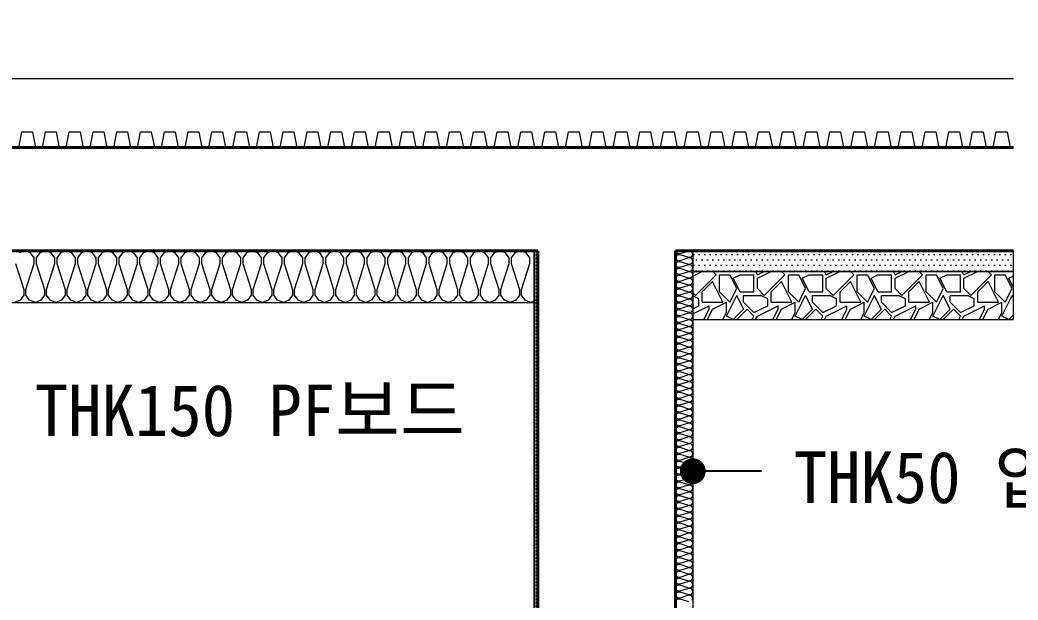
# Model space of a CAD drawing. Header units: millimetres. Extents: x 3546612 to 5615882, y 547008 to 3162891.
# Drawn here: x 5078707 to 5107695, y 586016 to 602867 of the extents above; entities that cross this region are included whole.
import ezdxf
from ezdxf.enums import TextEntityAlignment as Align

# ---------------------------------------------------------------- set-up
doc = ezdxf.new("R2010")
doc.units = ezdxf.units.MM
doc.linetypes.add('HID', pattern=[2, 1.1, -0.9])
for name, color, linetype, lineweight in [('A-CONC-LIN1', 2, 'Continuous', 40), ('A-DIMS', 7, 'Continuous', 25), ('A-MKXS-LEAD', 7, 'Continuous', 25), ('A-MKXS-TEXT1', 3, 'Continuous', 25), ('A-SECT-LIN3', 255, 'Continuous', 18), ('A-XXXX-DRBD', 9, 'Continuous', 20), ('A-XXXX-FIN2', 6, 'Continuous', 20), ('A-XXXX-HATC', 8, 'Continuous', 18), ('A-XXXX-INSL2', 8, 'Continuous', 18), ('A-XXXX-WAT1', 9, 'HID', 20)]:
    doc.layers.add(name, color=color, linetype=linetype, lineweight=lineweight)
doc.layers.add('A-CONC-LIN2', color=7, linetype='Continuous')
doc.styles.add('HY울릉도L', font='')
doc.styles.add('돋움체', font='')
doc.styles.add('맑은고딕', font='malgun.ttf')
doc.styles.get('HY울릉도L').set_extended_font_data('HYwulM')
doc.styles.get('돋움체').set_extended_font_data('DotumChe')
doc.dimstyles.new('CDIM', dxfattribs={"dimtxt": 3, "dimasz": 1.5, "dimexe": 2, "dimexo": 1, "dimgap": 1, "dimtad": 1, "dimdec": 0, "dimrnd": 0.5, "dimzin": 0, "dimdsep": 32, "dimlunit": 6, "dimtxsty": 'HY울릉도L', "dimblk1": '_CIDOT', "dimblk2": '_CIDOT', "dimsah": 1, "dimcen": 5.5, "dimclrd": 2, "dimclre": 2, "dimclrt": 7, "dimadec": 0, "dimazin": 0, "dimtfac": 1, "dimtdec": 0, "dimtix": 1, "dimtmove": 2, "dimatfit": 1, "dimldrblk": '_CIDOT', "dimfxl": 1, "dimtolj": 1, "dimtzin": 0, "dimlwd": -1, "dimarcsym": 0})

# ---------------------------------------------------------------- blocks, each defined once
blk = doc.blocks.new('_CIDOT')
at = {"color": 0, "linetype": 'ByBlock'}
blk.add_line((2, 0), (-1, 0), dxfattribs=at)
at = {"color": 0, "linetype": 'ByBlock', "const_width": 0.5}
blk.add_lwpolyline([(-0.25, 0, 1), (0.25, 0, 1)], format="xyb", close=True, dxfattribs=at)
blk = doc.blocks.new('*D447')
at = {"layer": 'A-DIMS', "transparency": 16777216}
for p, q in [((5111065, 599914), (5111065, 600664)), ((5111065, 599164), (5111065, 596164)), ((5111065, 595414), (5111065, 594664))]:
    blk.add_line(p, q, dxfattribs=at)
at = {"layer": 'A-DIMS', "lineweight": -2, "transparency": 16777216}
for p, q in [((5108065, 599164), (5112065, 599164)), ((5108065, 596164), (5112065, 596164))]:
    blk.add_line(p, q, dxfattribs=at)
at = {"layer": 'A-DIMS', "transparency": 16777216, "xscale": 750, "yscale": 750, "zscale": 750}
for p, rotation in [((5111065, 599164), 270), ((5111065, 596164), 90)]:
    blk.add_blockref('_CIDOT', p, dxfattribs=dict(at, rotation=rotation))
at = {"layer": 'A-DIMS', "color": 3, "transparency": 16777216, "insert": (5109790, 597664), "char_height": 1500, "attachment_point": 5, "rotation": 90, "style": '맑은고딕'}
blk.add_mtext('\\A1;300', dxfattribs=at)
blk = doc.blocks.new('*D448')
at = {"layer": 'A-DIMS', "transparency": 16777216}
for p, q in [((5111065, 601914), (5111065, 602664)), ((5111065, 601164), (5111065, 599164)), ((5111065, 598414), (5111065, 597664))]:
    blk.add_line(p, q, dxfattribs=at)
at = {"layer": 'A-DIMS', "lineweight": -2, "transparency": 16777216}
for p, q in [((5108065, 601164), (5112065, 601164)), ((5108065, 599164), (5112065, 599164))]:
    blk.add_line(p, q, dxfattribs=at)
at = {"layer": 'A-DIMS', "transparency": 16777216, "xscale": 750, "yscale": 750, "zscale": 750}
for p, rotation in [((5111065, 601164), 270), ((5111065, 599164), 90)]:
    blk.add_blockref('_CIDOT', p, dxfattribs=dict(at, rotation=rotation))
at = {"layer": 'A-DIMS', "color": 3, "transparency": 16777216, "insert": (5109790, 601164), "char_height": 1500, "attachment_point": 5, "rotation": 90, "style": '맑은고딕'}
blk.add_mtext('\\A1;200', dxfattribs=at)
blk = doc.blocks.new('*D446')
at = {"layer": 'A-DIMS', "lineweight": -2, "transparency": 16777216}
for p, q in [((5108065, 596164), (5112065, 596164)), ((5108065, 574164), (5112065, 574164))]:
    blk.add_line(p, q, dxfattribs=at)
at = {"layer": 'A-DIMS', "transparency": 16777216}
blk.add_line((5111065, 595414), (5111065, 574914), dxfattribs=at)
at = {"layer": 'A-DIMS', "transparency": 16777216, "xscale": 750, "yscale": 750, "zscale": 750}
for p, rotation in [((5111065, 596164), 90), ((5111065, 574164), 270)]:
    blk.add_blockref('_CIDOT', p, dxfattribs=dict(at, rotation=rotation))
at = {"layer": 'A-DIMS', "color": 3, "transparency": 16777216, "insert": (5109664, 585164), "char_height": 1500, "attachment_point": 5, "rotation": 90, "style": '맑은고딕'}
blk.add_mtext('\\A1;2,200', dxfattribs=at)

msp = doc.modelspace()

# ---------------------------------------------------------------- hatches: boundary and pattern name
at = {"layer": 'A-XXXX-HATC'}
h = msp.add_hatch(dxfattribs=at)
h.set_pattern_fill('DOTS', color=256, scale=100)
h.set_pattern_definition([(0, (3218123.27, 366663.79), (79.375, 158.75), [0, -158.75])])
h.paths.add_polyline_path([(5098248.3, 596163.8), (5098248.3, 595563.8), (5107564.8, 595563.8), (5107564.8, 596163.8)])
h = msp.add_hatch(dxfattribs=at)
h.set_pattern_fill('돌01', color=256, scale=2000)
h.set_pattern_definition([(0, (3218523.3, 366663.8), (2000, 2000), [600, -1400]), (0, (3219723.3, 366863.8), (2000, 2000), [500, -1500]), (0, (3219623.3, 366963.8), (2000, 2000), [400, -1600]), (0, (3219023.3, 367463.8), (2000, 2000), [300, -300, 400, -1000]), (0, (3219023.3, 367563.8), (2000, 2000), [400, -100, 500, -1000]), (0, (3218123.3, 367963.8), (2000, 2000), [500, -1500]), (0, (3220023.3, 368063.8), (2000, 2000), [500, -1500]), (90, (3218123.3, 367063.8), (-2000, 2000), [300, -1700]), (90, (3218423.3, 368563.8), (-2000, 2000), [200, -1800]), (90, (3218523.3, 366663.8), (-2000, 2000), [300, -1700]), (90, (3218723.3, 368463.8), (-2000, 2000), [100, -1900]), (90, (3218823.3, 367663.8), (-2000, 2000), [300, -1700]), (90, (3219023.3, 366963.8), (-2000, 2000), [500, -1500]), (90, (3219223.3, 368363.8), (-2000, 2000), [300, -1700]), (90, (3219423.3, 367563.8), (-2000, 2000), [400, -1600]), (90, (3219523.3, 367563.8), (-2000, 2000), [400, -1600]), (90, (3219723.3, 366663.8), (-2000, 2000), [200, -1800]), (90, (3220023.3, 366963.8), (-2000, 2000), [500, -1500]), (45, (3218323.3, 366863.8), (0, 2000), [848.528, -1979.8991]), (45, (3218523.3, 366963.8), (0, 2000), [424.264, -2404.1631]), (45, (3219423.3, 368063.8), (0, 2000), [565.6854, -2262.7417]), (45, (3219423.3, 368163.8), (0, 2000), [424.264, -2404.1631]), (135, (3218723.3, 367963.8), (-2000, 2e-13), [141.422, -2687.0051]), (135, (3218323.3, 366863.8), (-2000, 2e-13), [282.842, -2545.5851]), (135, (3218923.3, 367463.8), (-2000, 2e-13), [282.842, -2545.5851]), (135, (3219423.3, 367963.8), (-2000, 2e-13), [282.842, -2545.5851]), (135, (3220023.3, 368363.8), (-2000, 2e-13), [424.264, -2404.1631]), (135, (3220023.3, 368263.8), (-2000, 2e-13), [282.842, -2545.5851]), (135, (3219923.3, 368463.8), (-2000, 2e-13), [282.842, -2545.5851]), (135, (3219323.3, 366663.8), (-2000, 2e-13), [424.264, -2404.1631]), (26.56505, (3219923.3, 367863.8), (2000, 8e-07), [223.6, -4248.536]), (26.56505, (3219423.3, 367363.8), (2000, 8e-07), [223.6, -4248.536]), (26.56505, (3218723.3, 367963.8), (2000, 8e-07), [447.2, -4024.936]), (26.56505, (3218823.3, 368463.8), (2000, 8e-07), [447.2, -4024.936]), (26.56505, (3218823.3, 367963.8), (2000, 8e-07), [447.2, -4024.936]), (26.56505, (3220023.3, 368363.8), (2000, 8e-07), [447.2, -4024.936]), (26.56505, (3218123.3, 367363.8), (2000, 8e-07), [670.82, -3801.316]), (26.56505, (3218123.3, 367463.8), (2000, 8e-07), [670.82, -3801.316]), (26.56505, (3218123.3, 368263.8), (2000, 8e-07), [670.82, -3801.316]), (63.43495, (3219123.3, 368163.8), (1e-07, 2000), [223.6, -4248.536]), (63.43495, (3220023.3, 368063.8), (1e-07, 2000), [223.6, -2683.336, 447.2, -1118]), (63.43495, (3219823.3, 367863.8), (1e-07, 2000), [447.2, -4024.936]), (63.43495, (3218623.3, 368063.8), (1e-07, 2000), [447.2, -4024.936]), (63.43495, (3218523.3, 368063.8), (1e-07, 2000), [447.2, -4024.936]), (63.43495, (3219223.3, 368263.8), (1e-07, 2000), [670.82, -3801.316]), (116.56505, (3218723.3, 367763.8), (-8e-07, 2000), [223.6, -4248.536]), (116.56505, (3220023.3, 367563.8), (-8e-07, 2000), [223.6, -4248.536]), (116.56505, (3219623.3, 366963.8), (-8e-07, 2000), [447.2, -4024.936]), (116.56505, (3219523.3, 367063.8), (-8e-07, 2000), [447.2, -4024.936]), (116.56505, (3219723.3, 368463.8), (-8e-07, 2000), [447.2, -4024.936]), (116.56505, (3218123.3, 367463.8), (-8e-07, 2000), [447.2, -4024.936]), (116.56505, (3219123.3, 366663.8), (-8e-07, 2000), [670.82, -3801.316]), (153.43495, (3219823.3, 367863.8), (-2000, 1e-07), [447.2, -4024.936]), (153.43495, (3219923.3, 367763.8), (-2000, 1e-07), [447.2, -4024.936]), (153.43495, (3218423.3, 366763.8), (-2000, 1e-07), [223.6, -4248.536]), (153.43495, (3219023.3, 367563.8), (-2000, 1e-07), [223.6, -4248.536]), (153.43495, (3219423.3, 368163.8), (-2000, 1e-07), [223.6, -4248.536])])
h.paths.add_polyline_path([(5098248.3, 595563.8), (5098248.3, 594163.8), (5107564.8, 594163.8), (5107564.8, 595563.8)])

# ---------------------------------------------------------------- linework, layer by layer
at = {"layer": 'A-CONC-LIN1'}
for p, q in [((5059931.7, 599163.8), (5107564.8, 599163.8)), ((5073748.3, 596163.8), (5093748.3, 596163.8)), ((5093748.3, 596163.8), (5093748.3, 574163.8)), ((5097748.3, 596163.8), (5097748.3, 571163.8)), ((5097748.3, 596163.8), (5107564.8, 596163.8))]:
    msp.add_line(p, q, dxfattribs=at)
at = {"layer": 'A-CONC-LIN2'}
msp.add_lwpolyline([(5073848.3, 596163.8), (5073848.3, 574413.8), (5073998.3, 574263.8), (5093498.3, 574263.8), (5093648.3, 574413.8), (5093648.3, 596163.8)], dxfattribs=at)
at = {"layer": 'A-MKXS-LEAD', "const_width": 375}
msp.add_lwpolyline([(5098060.8, 589758.2, 1), (5098435.8, 589758.2, 1)], format="xyb", close=True, dxfattribs=at)
at = {"layer": 'A-MKXS-LEAD'}
msp.add_lwpolyline([(5100248.3, 589758.2), (5098248.3, 589758.2), (5098248.3, 589758.2)], dxfattribs=at)
at = {"layer": 'A-SECT-LIN3'}
msp.add_lwpolyline([(5098248.3, 596163.8), (5098248.3, 595563.8), (5107564.8, 595563.8), (5107564.8, 596163.8)], close=True, dxfattribs=at)
at = {"layer": 'A-XXXX-DRBD'}
for p, q in [((5098248.3, 596163.8), (5098248.3, 571163.8)), ((5073748.3, 594663.8), (5093748.3, 594663.8))]:
    msp.add_line(p, q, dxfattribs=at)
msp.add_lwpolyline([(5078673.2, 599163.8), (5078760.7, 599613.8), (5079071.3, 599613.8), (5079158.7, 599163.8), (5079363.6, 599163.8), (5079451, 599613.8), (5079761.6, 599613.8), (5079849, 599163.8), (5080053.9, 599163.8), (5080141.3, 599613.8), (5080451.9, 599613.8), (5080539.3, 599163.8), (5080744.2, 599163.8), (5080831.7, 599613.8), (5081142.2, 599613.8), (5081229.7, 599163.8), (5081434.6, 599163.8), (5081522, 599613.8), (5081832.6, 599613.8), (5081920, 599163.8), (5082124.9, 599163.8), (5082212.3, 599613.8), (5082522.9, 599613.8), (5082610.3, 599163.8), (5082815.2, 599163.8), (5082902.6, 599613.8), (5083213.2, 599613.8), (5083300.7, 599163.8), (5083505.6, 599163.8), (5083593, 599613.8), (5083903.6, 599613.8), (5083991, 599163.8), (5084195.9, 599163.8), (5084283.3, 599613.8), (5084593.9, 599613.8), (5084681.3, 599163.8), (5084886.2, 599163.8), (5084973.6, 599613.8), (5085284.2, 599613.8), (5085371.7, 599163.8), (5085576.6, 599163.8), (5085664, 599613.8), (5085974.6, 599613.8), (5086062, 599163.8), (5086266.9, 599163.8), (5086354.3, 599613.8), (5086664.9, 599613.8), (5086752.3, 599163.8), (5086957.2, 599163.8), (5087044.7, 599613.8), (5087355.2, 599613.8), (5087442.7, 599163.8), (5087647.6, 599163.8), (5087735, 599613.8), (5088045.6, 599613.8), (5088133, 599163.8), (5088337.9, 599163.8), (5088425.3, 599613.8), (5088735.9, 599613.8), (5088823.3, 599163.8), (5089028.2, 599163.8), (5089115.7, 599613.8), (5089426.3, 599613.8), (5089513.7, 599163.8), (5089718.6, 599163.8), (5089806, 599613.8), (5090116.6, 599613.8), (5090204, 599163.8), (5090408.9, 599163.8), (5090496.3, 599613.8), (5090806.9, 599613.8), (5090894.3, 599163.8), (5091099.2, 599163.8), (5091186.7, 599613.8), (5091497.3, 599613.8), (5091584.7, 599163.8), (5091789.6, 599163.8), (5091877, 599613.8), (5092187.6, 599613.8), (5092275, 599163.8), (5092479.9, 599163.8), (5092567.3, 599613.8), (5092877.9, 599613.8), (5092965.4, 599163.8), (5093170.2, 599163.8), (5093257.7, 599613.8), (5093568.3, 599613.8), (5093655.7, 599163.8), (5093860.6, 599163.8), (5093948, 599613.8), (5094258.6, 599613.8), (5094346, 599163.8), (5094550.9, 599163.8), (5094638.3, 599613.8), (5094948.9, 599613.8), (5095036.4, 599163.8), (5095241.3, 599163.8), (5095328.7, 599613.8), (5095639.3, 599613.8), (5095726.7, 599163.8), (5095931.6, 599163.8), (5096019, 599613.8), (5096329.6, 599613.8), (5096417, 599163.8), (5096621.9, 599163.8), (5096709.3, 599613.8), (5097019.9, 599613.8), (5097107.4, 599163.8), (5097312.3, 599163.8), (5097399.7, 599613.8), (5097710.3, 599613.8), (5097797.7, 599163.8), (5098002.6, 599163.8), (5098090, 599613.8), (5098400.6, 599613.8), (5098488, 599163.8), (5098692.9, 599163.8), (5098780.4, 599613.8), (5099090.9, 599613.8), (5099178.4, 599163.8), (5099383.3, 599163.8), (5099470.7, 599613.8), (5099781.3, 599613.8), (5099868.7, 599163.8), (5100073.6, 599163.8), (5100161, 599613.8), (5100471.6, 599613.8), (5100559, 599163.8), (5100763.9, 599163.8), (5100851.4, 599613.8), (5101162, 599613.8), (5101249.4, 599163.8), (5101454.3, 599163.8), (5101541.7, 599613.8), (5101852.3, 599613.8), (5101939.7, 599163.8), (5102144.6, 599163.8), (5102232, 599613.8), (5102542.6, 599613.8), (5102630, 599163.8), (5102834.9, 599163.8), (5102922.4, 599613.8), (5103233, 599613.8), (5103320.4, 599163.8), (5103525.3, 599163.8), (5103612.7, 599613.8), (5103923.3, 599613.8), (5104010.7, 599163.8), (5104215.6, 599163.8), (5104303, 599613.8), (5104613.6, 599613.8), (5104701, 599163.8), (5104905.9, 599163.8), (5104993.4, 599613.8), (5105304, 599613.8), (5105391.4, 599163.8), (5105596.3, 599163.8), (5105683.7, 599613.8), (5105994.3, 599613.8), (5106081.7, 599163.8), (5106286.6, 599163.8), (5106374, 599613.8), (5106684.6, 599613.8), (5106772.1, 599163.8), (5106977, 599163.8), (5107064.4, 599613.8), (5107375, 599613.8), (5107462.4, 599163.8), (5107564.8, 599163.8)], dxfattribs=at)
at = {"layer": 'A-XXXX-FIN2'}
msp.add_line((5059931.7, 601163.8), (5107564.8, 601163.8), dxfattribs=at)
at = {"layer": 'A-XXXX-HATC'}
msp.add_lwpolyline([(5098248.3, 595563.8), (5098248.3, 594163.8), (5107564.8, 594163.8), (5107564.8, 595563.8)], close=True, dxfattribs=at)
at = {"layer": 'A-XXXX-INSL2'}
for points in [[(5093748.3, 594773.8), (5093713.3, 594723.8), (5093548.3, 594663.8), (5093383.3, 594723.8), (5093278.3, 594873.8), (5093278.3, 595038.8), (5093518.3, 595788.8), (5093518.3, 595953.8), (5093413.3, 596103.8), (5093248.3, 596163.8), (5093083.3, 596103.8), (5092978.3, 595953.8), (5092978.3, 595788.8), (5093218.3, 595038.8), (5093218.3, 594873.8), (5093113.3, 594723.8), (5092948.3, 594663.8), (5092783.3, 594723.8), (5092678.3, 594873.8), (5092678.3, 595038.8), (5092918.3, 595788.8), (5092918.3, 595953.8), (5092813.3, 596103.8), (5092648.3, 596163.8), (5092483.3, 596103.8), (5092378.3, 595953.8), (5092378.3, 595788.8), (5092618.3, 595038.8), (5092618.3, 594873.8), (5092513.3, 594723.8), (5092348.3, 594663.8), (5092183.3, 594723.8), (5092078.3, 594873.8), (5092078.3, 595038.8), (5092318.3, 595788.8), (5092318.3, 595953.8), (5092213.3, 596103.8), (5092048.3, 596163.8), (5091883.3, 596103.8), (5091778.3, 595953.8), (5091778.3, 595788.8), (5092018.3, 595038.8), (5092018.3, 594873.8), (5091913.3, 594723.8), (5091748.3, 594663.8), (5091583.3, 594723.8), (5091478.3, 594873.8), (5091478.3, 595038.8), (5091718.3, 595788.8), (5091718.3, 595953.8), (5091613.3, 596103.8), (5091448.3, 596163.8), (5091283.3, 596103.8), (5091178.3, 595953.8), (5091178.3, 595788.8), (5091418.3, 595038.8), (5091418.3, 594873.8), (5091313.3, 594723.8), (5091148.3, 594663.8), (5090983.3, 594723.8), (5090878.3, 594873.8), (5090878.3, 595038.8), (5091118.3, 595788.8), (5091118.3, 595953.8), (5091013.3, 596103.8), (5090848.3, 596163.8), (5090683.3, 596103.8), (5090578.3, 595953.8), (5090578.3, 595788.8), (5090818.3, 595038.8), (5090818.3, 594873.8), (5090713.3, 594723.8), (5090548.3, 594663.8), (5090383.3, 594723.8), (5090278.3, 594873.8), (5090278.3, 595038.8), (5090518.3, 595788.8), (5090518.3, 595953.8), (5090413.3, 596103.8), (5090248.3, 596163.8), (5090083.3, 596103.8), (5089978.3, 595953.8), (5089978.3, 595788.8), (5090218.3, 595038.8), (5090218.3, 594873.8), (5090113.3, 594723.8), (5089948.3, 594663.8), (5089783.3, 594723.8), (5089678.3, 594873.8), (5089678.3, 595038.8), (5089918.3, 595788.8), (5089918.3, 595953.8), (5089813.3, 596103.8), (5089648.3, 596163.8), (5089483.3, 596103.8), (5089378.3, 595953.8), (5089378.3, 595788.8), (5089618.3, 595038.8), (5089618.3, 594873.8), (5089513.3, 594723.8), (5089348.3, 594663.8), (5089183.3, 594723.8), (5089078.3, 594873.8), (5089078.3, 595038.8), (5089318.3, 595788.8), (5089318.3, 595953.8), (5089213.3, 596103.8), (5089048.3, 596163.8), (5088883.3, 596103.8), (5088778.3, 595953.8), (5088778.3, 595788.8), (5089018.3, 595038.8), (5089018.3, 594873.8), (5088913.3, 594723.8), (5088748.3, 594663.8), (5088583.3, 594723.8), (5088478.3, 594873.8), (5088478.3, 595038.8), (5088718.3, 595788.8), (5088718.3, 595953.8), (5088613.3, 596103.8), (5088448.3, 596163.8), (5088283.3, 596103.8), (5088178.3, 595953.8), (5088178.3, 595788.8), (5088418.3, 595038.8), (5088418.3, 594873.8), (5088313.3, 594723.8), (5088148.3, 594663.8), (5087983.3, 594723.8), (5087878.3, 594873.8), (5087878.3, 595038.8), (5088118.3, 595788.8), (5088118.3, 595953.8), (5088013.3, 596103.8), (5087848.3, 596163.8), (5087683.3, 596103.8), (5087578.3, 595953.8), (5087578.3, 595788.8), (5087818.3, 595038.8), (5087818.3, 594873.8), (5087713.3, 594723.8), (5087548.3, 594663.8), (5087383.3, 594723.8), (5087278.3, 594873.8), (5087278.3, 595038.8), (5087518.3, 595788.8), (5087518.3, 595953.8), (5087413.3, 596103.8), (5087248.3, 596163.8), (5087083.3, 596103.8), (5086978.3, 595953.8), (5086978.3, 595788.8), (5087218.3, 595038.8), (5087218.3, 594873.8), (5087113.3, 594723.8), (5086948.3, 594663.8), (5086783.3, 594723.8), (5086678.3, 594873.8), (5086678.3, 595038.8), (5086918.3, 595788.8), (5086918.3, 595953.8), (5086813.3, 596103.8), (5086648.3, 596163.8), (5086483.3, 596103.8), (5086378.3, 595953.8), (5086378.3, 595788.8), (5086618.3, 595038.8), (5086618.3, 594873.8), (5086513.3, 594723.8), (5086348.3, 594663.8), (5086183.3, 594723.8), (5086078.3, 594873.8), (5086078.3, 595038.8), (5086318.3, 595788.8), (5086318.3, 595953.8), (5086213.3, 596103.8), (5086048.3, 596163.8), (5085883.3, 596103.8), (5085778.3, 595953.8), (5085778.3, 595788.8), (5086018.3, 595038.8), (5086018.3, 594873.8), (5085913.3, 594723.8), (5085748.3, 594663.8), (5085583.3, 594723.8), (5085478.3, 594873.8), (5085478.3, 595038.8), (5085718.3, 595788.8), (5085718.3, 595953.8), (5085613.3, 596103.8), (5085448.3, 596163.8), (5085283.3, 596103.8), (5085178.3, 595953.8), (5085178.3, 595788.8), (5085418.3, 595038.8), (5085418.3, 594873.8), (5085313.3, 594723.8), (5085148.3, 594663.8), (5084983.3, 594723.8), (5084878.3, 594873.8), (5084878.3, 595038.8), (5085118.3, 595788.8), (5085118.3, 595953.8), (5085013.3, 596103.8), (5084848.3, 596163.8), (5084683.3, 596103.8), (5084578.3, 595953.8), (5084578.3, 595788.8), (5084818.3, 595038.8), (5084818.3, 594873.8), (5084713.3, 594723.8), (5084548.3, 594663.8), (5084383.3, 594723.8), (5084278.3, 594873.8), (5084278.3, 595038.8), (5084518.3, 595788.8), (5084518.3, 595953.8), (5084413.3, 596103.8), (5084248.3, 596163.8), (5084083.3, 596103.8), (5083978.3, 595953.8), (5083978.3, 595788.8), (5084218.3, 595038.8), (5084218.3, 594873.8), (5084113.3, 594723.8), (5083948.3, 594663.8), (5083783.3, 594723.8), (5083678.3, 594873.8), (5083678.3, 595038.8), (5083918.3, 595788.8), (5083918.3, 595953.8), (5083813.3, 596103.8), (5083648.3, 596163.8), (5083483.3, 596103.8), (5083378.3, 595953.8), (5083378.3, 595788.8), (5083618.3, 595038.8), (5083618.3, 594873.8), (5083513.3, 594723.8), (5083348.3, 594663.8), (5083183.3, 594723.8), (5083078.3, 594873.8), (5083078.3, 595038.8), (5083318.3, 595788.8), (5083318.3, 595953.8), (5083213.3, 596103.8), (5083048.3, 596163.8), (5082883.3, 596103.8), (5082778.3, 595953.8), (5082778.3, 595788.8), (5083018.3, 595038.8), (5083018.3, 594873.8), (5082913.3, 594723.8), (5082748.3, 594663.8), (5082583.3, 594723.8), (5082478.3, 594873.8), (5082478.3, 595038.8), (5082718.3, 595788.8), (5082718.3, 595953.8), (5082613.3, 596103.8), (5082448.3, 596163.8), (5082283.3, 596103.8), (5082178.3, 595953.8), (5082178.3, 595788.8), (5082418.3, 595038.8), (5082418.3, 594873.8), (5082313.3, 594723.8), (5082148.3, 594663.8), (5081983.3, 594723.8), (5081878.3, 594873.8), (5081878.3, 595038.8), (5082118.3, 595788.8), (5082118.3, 595953.8), (5082013.3, 596103.8), (5081848.3, 596163.8), (5081683.3, 596103.8), (5081578.3, 595953.8), (5081578.3, 595788.8), (5081818.3, 595038.8), (5081818.3, 594873.8), (5081713.3, 594723.8), (5081548.3, 594663.8), (5081383.3, 594723.8), (5081278.3, 594873.8), (5081278.3, 595038.8), (5081518.3, 595788.8), (5081518.3, 595953.8), (5081413.3, 596103.8), (5081248.3, 596163.8), (5081083.3, 596103.8), (5080978.3, 595953.8), (5080978.3, 595788.8), (5081218.3, 595038.8), (5081218.3, 594873.8), (5081113.3, 594723.8), (5080948.3, 594663.8), (5080783.3, 594723.8), (5080678.3, 594873.8), (5080678.3, 595038.8), (5080918.3, 595788.8), (5080918.3, 595953.8), (5080813.3, 596103.8), (5080648.3, 596163.8), (5080483.3, 596103.8), (5080378.3, 595953.8), (5080378.3, 595788.8), (5080618.3, 595038.8), (5080618.3, 594873.8), (5080513.3, 594723.8), (5080348.3, 594663.8), (5080183.3, 594723.8), (5080078.3, 594873.8), (5080078.3, 595038.8), (5080318.3, 595788.8), (5080318.3, 595953.8), (5080213.3, 596103.8), (5080048.3, 596163.8), (5079883.3, 596103.8), (5079778.3, 595953.8), (5079778.3, 595788.8), (5080018.3, 595038.8), (5080018.3, 594873.8), (5079913.3, 594723.8), (5079748.3, 594663.8), (5079583.3, 594723.8), (5079478.3, 594873.8), (5079478.3, 595038.8), (5079718.3, 595788.8), (5079718.3, 595953.8), (5079613.3, 596103.8), (5079448.3, 596163.8), (5079283.3, 596103.8), (5079178.3, 595953.8), (5079178.3, 595788.8), (5079418.3, 595038.8), (5079418.3, 594873.8), (5079313.3, 594723.8), (5079148.3, 594663.8), (5078983.3, 594723.8), (5078878.3, 594873.8), (5078878.3, 595038.8), (5079118.3, 595788.8), (5079118.3, 595953.8), (5079013.3, 596103.8), (5078848.3, 596163.8), (5078683.3, 596103.8)], [(5098228.3, 586008.8), (5098248.3, 586063.8), (5098228.3, 586118.8), (5098178.3, 586153.8), (5098123.3, 586153.8), (5097873.3, 586073.8), (5097818.3, 586073.8), (5097768.3, 586108.8), (5097748.3, 586163.8), (5097768.3, 586218.8), (5097818.3, 586253.8), (5097873.3, 586253.8), (5098123.3, 586173.8), (5098178.3, 586173.8), (5098228.3, 586208.8), (5098248.3, 586263.8), (5098228.3, 586318.8), (5098178.3, 586353.8), (5098123.3, 586353.8), (5097873.3, 586273.8), (5097818.3, 586273.8), (5097768.3, 586308.8), (5097748.3, 586363.8), (5097768.3, 586418.8), (5097818.3, 586453.8), (5097873.3, 586453.8), (5098123.3, 586373.8), (5098178.3, 586373.8), (5098228.3, 586408.8), (5098248.3, 586463.8), (5098228.3, 586518.8), (5098178.3, 586553.8), (5098123.3, 586553.8), (5097873.3, 586473.8), (5097818.3, 586473.8), (5097768.3, 586508.8), (5097748.3, 586563.8), (5097768.3, 586618.8), (5097818.3, 586653.8), (5097873.3, 586653.8), (5098123.3, 586573.8), (5098178.3, 586573.8), (5098228.3, 586608.8), (5098248.3, 586663.8), (5098228.3, 586718.8), (5098178.3, 586753.8), (5098123.3, 586753.8), (5097873.3, 586673.8), (5097818.3, 586673.8), (5097768.3, 586708.8), (5097748.3, 586763.8), (5097768.3, 586818.8), (5097818.3, 586853.8), (5097873.3, 586853.8), (5098123.3, 586773.8), (5098178.3, 586773.8), (5098228.3, 586808.8), (5098248.3, 586863.8), (5098228.3, 586918.8), (5098178.3, 586953.8), (5098123.3, 586953.8), (5097873.3, 586873.8), (5097818.3, 586873.8), (5097768.3, 586908.8), (5097748.3, 586963.8), (5097768.3, 587018.8), (5097818.3, 587053.8), (5097873.3, 587053.8), (5098123.3, 586973.8), (5098178.3, 586973.8), (5098228.3, 587008.8), (5098248.3, 587063.8), (5098228.3, 587118.8), (5098178.3, 587153.8), (5098123.3, 587153.8), (5097873.3, 587073.8), (5097818.3, 587073.8), (5097768.3, 587108.8), (5097748.3, 587163.8), (5097768.3, 587218.8), (5097818.3, 587253.8), (5097873.3, 587253.8), (5098123.3, 587173.8), (5098178.3, 587173.8), (5098228.3, 587208.8), (5098248.3, 587263.8), (5098228.3, 587318.8), (5098178.3, 587353.8), (5098123.3, 587353.8), (5097873.3, 587273.8), (5097818.3, 587273.8), (5097768.3, 587308.8), (5097748.3, 587363.8), (5097768.3, 587418.8), (5097818.3, 587453.8), (5097873.3, 587453.8), (5098123.3, 587373.8), (5098178.3, 587373.8), (5098228.3, 587408.8), (5098248.3, 587463.8), (5098228.3, 587518.8), (5098178.3, 587553.8), (5098123.3, 587553.8), (5097873.3, 587473.8), (5097818.3, 587473.8), (5097768.3, 587508.8), (5097748.3, 587563.8), (5097768.3, 587618.8), (5097818.3, 587653.8), (5097873.3, 587653.8), (5098123.3, 587573.8), (5098178.3, 587573.8), (5098228.3, 587608.8), (5098248.3, 587663.8), (5098228.3, 587718.8), (5098178.3, 587753.8), (5098123.3, 587753.8), (5097873.3, 587673.8), (5097818.3, 587673.8), (5097768.3, 587708.8), (5097748.3, 587763.8), (5097768.3, 587818.8), (5097818.3, 587853.8), (5097873.3, 587853.8), (5098123.3, 587773.8), (5098178.3, 587773.8), (5098228.3, 587808.8), (5098248.3, 587863.8), (5098228.3, 587918.8), (5098178.3, 587953.8), (5098123.3, 587953.8), (5097873.3, 587873.8), (5097818.3, 587873.8), (5097768.3, 587908.8), (5097748.3, 587963.8), (5097768.3, 588018.8), (5097818.3, 588053.8), (5097873.3, 588053.8), (5098123.3, 587973.8), (5098178.3, 587973.8), (5098228.3, 588008.8), (5098248.3, 588063.8), (5098228.3, 588118.8), (5098178.3, 588153.8), (5098123.3, 588153.8), (5097873.3, 588073.8), (5097818.3, 588073.8), (5097768.3, 588108.8), (5097748.3, 588163.8), (5097768.3, 588218.8), (5097818.3, 588253.8), (5097873.3, 588253.8), (5098123.3, 588173.8), (5098178.3, 588173.8), (5098228.3, 588208.8), (5098248.3, 588263.8), (5098228.3, 588318.8), (5098178.3, 588353.8), (5098123.3, 588353.8), (5097873.3, 588273.8), (5097818.3, 588273.8), (5097768.3, 588308.8), (5097748.3, 588363.8), (5097768.3, 588418.8), (5097818.3, 588453.8), (5097873.3, 588453.8), (5098123.3, 588373.8), (5098178.3, 588373.8), (5098228.3, 588408.8), (5098248.3, 588463.8), (5098228.3, 588518.8), (5098178.3, 588553.8), (5098123.3, 588553.8), (5097873.3, 588473.8), (5097818.3, 588473.8), (5097768.3, 588508.8), (5097748.3, 588563.8), (5097768.3, 588618.8), (5097818.3, 588653.8), (5097873.3, 588653.8), (5098123.3, 588573.8), (5098178.3, 588573.8), (5098228.3, 588608.8), (5098248.3, 588663.8), (5098228.3, 588718.8), (5098178.3, 588753.8), (5098123.3, 588753.8), (5097873.3, 588673.8), (5097818.3, 588673.8), (5097768.3, 588708.8), (5097748.3, 588763.8), (5097768.3, 588818.8), (5097818.3, 588853.8), (5097873.3, 588853.8), (5098123.3, 588773.8), (5098178.3, 588773.8), (5098228.3, 588808.8), (5098248.3, 588863.8), (5098228.3, 588918.8), (5098178.3, 588953.8), (5098123.3, 588953.8), (5097873.3, 588873.8), (5097818.3, 588873.8), (5097768.3, 588908.8), (5097748.3, 588963.8), (5097768.3, 589018.8), (5097818.3, 589053.8), (5097873.3, 589053.8), (5098123.3, 588973.8), (5098178.3, 588973.8), (5098228.3, 589008.8), (5098248.3, 589063.8), (5098228.3, 589118.8), (5098178.3, 589153.8), (5098123.3, 589153.8), (5097873.3, 589073.8), (5097818.3, 589073.8), (5097768.3, 589108.8), (5097748.3, 589163.8), (5097768.3, 589218.8), (5097818.3, 589253.8), (5097873.3, 589253.8), (5098123.3, 589173.8), (5098178.3, 589173.8), (5098228.3, 589208.8), (5098248.3, 589263.8), (5098228.3, 589318.8), (5098178.3, 589353.8), (5098123.3, 589353.8), (5097873.3, 589273.8), (5097818.3, 589273.8), (5097768.3, 589308.8), (5097748.3, 589363.8), (5097768.3, 589418.8), (5097818.3, 589453.8), (5097873.3, 589453.8), (5098123.3, 589373.8), (5098178.3, 589373.8), (5098228.3, 589408.8), (5098248.3, 589463.8), (5098228.3, 589518.8), (5098178.3, 589553.8), (5098123.3, 589553.8), (5097873.3, 589473.8), (5097818.3, 589473.8), (5097768.3, 589508.8), (5097748.3, 589563.8), (5097768.3, 589618.8), (5097818.3, 589653.8), (5097873.3, 589653.8), (5098123.3, 589573.8), (5098178.3, 589573.8), (5098228.3, 589608.8), (5098248.3, 589663.8), (5098228.3, 589718.8), (5098178.3, 589753.8), (5098123.3, 589753.8), (5097873.3, 589673.8), (5097818.3, 589673.8), (5097768.3, 589708.8), (5097748.3, 589763.8), (5097768.3, 589818.8), (5097818.3, 589853.8), (5097873.3, 589853.8), (5098123.3, 589773.8), (5098178.3, 589773.8), (5098228.3, 589808.8), (5098248.3, 589863.8), (5098228.3, 589918.8), (5098178.3, 589953.8), (5098123.3, 589953.8), (5097873.3, 589873.8), (5097818.3, 589873.8), (5097768.3, 589908.8), (5097748.3, 589963.8), (5097768.3, 590018.8), (5097818.3, 590053.8), (5097873.3, 590053.8), (5098123.3, 589973.8), (5098178.3, 589973.8), (5098228.3, 590008.8), (5098248.3, 590063.8), (5098228.3, 590118.8), (5098178.3, 590153.8), (5098123.3, 590153.8), (5097873.3, 590073.8), (5097818.3, 590073.8), (5097768.3, 590108.8), (5097748.3, 590163.8), (5097768.3, 590218.8), (5097818.3, 590253.8), (5097873.3, 590253.8), (5098123.3, 590173.8), (5098178.3, 590173.8), (5098228.3, 590208.8), (5098248.3, 590263.8), (5098228.3, 590318.8), (5098178.3, 590353.8), (5098123.3, 590353.8), (5097873.3, 590273.8), (5097818.3, 590273.8), (5097768.3, 590308.8), (5097748.3, 590363.8), (5097768.3, 590418.8), (5097818.3, 590453.8), (5097873.3, 590453.8), (5098123.3, 590373.8), (5098178.3, 590373.8), (5098228.3, 590408.8), (5098248.3, 590463.8), (5098228.3, 590518.8), (5098178.3, 590553.8), (5098123.3, 590553.8), (5097873.3, 590473.8), (5097818.3, 590473.8), (5097768.3, 590508.8), (5097748.3, 590563.8), (5097768.3, 590618.8), (5097818.3, 590653.8), (5097873.3, 590653.8), (5098123.3, 590573.8), (5098178.3, 590573.8), (5098228.3, 590608.8), (5098248.3, 590663.8), (5098228.3, 590718.8), (5098178.3, 590753.8), (5098123.3, 590753.8), (5097873.3, 590673.8), (5097818.3, 590673.8), (5097768.3, 590708.8), (5097748.3, 590763.8), (5097768.3, 590818.8), (5097818.3, 590853.8), (5097873.3, 590853.8), (5098123.3, 590773.8), (5098178.3, 590773.8), (5098228.3, 590808.8), (5098248.3, 590863.8), (5098228.3, 590918.8), (5098178.3, 590953.8), (5098123.3, 590953.8), (5097873.3, 590873.8), (5097818.3, 590873.8), (5097768.3, 590908.8), (5097748.3, 590963.8), (5097768.3, 591018.8), (5097818.3, 591053.8), (5097873.3, 591053.8), (5098123.3, 590973.8), (5098178.3, 590973.8), (5098228.3, 591008.8), (5098248.3, 591063.8), (5098228.3, 591118.8), (5098178.3, 591153.8), (5098123.3, 591153.8), (5097873.3, 591073.8), (5097818.3, 591073.8), (5097768.3, 591108.8), (5097748.3, 591163.8), (5097768.3, 591218.8), (5097818.3, 591253.8), (5097873.3, 591253.8), (5098123.3, 591173.8), (5098178.3, 591173.8), (5098228.3, 591208.8), (5098248.3, 591263.8), (5098228.3, 591318.8), (5098178.3, 591353.8), (5098123.3, 591353.8), (5097873.3, 591273.8), (5097818.3, 591273.8), (5097768.3, 591308.8), (5097748.3, 591363.8), (5097768.3, 591418.8), (5097818.3, 591453.8), (5097873.3, 591453.8), (5098123.3, 591373.8), (5098178.3, 591373.8), (5098228.3, 591408.8), (5098248.3, 591463.8), (5098228.3, 591518.8), (5098178.3, 591553.8), (5098123.3, 591553.8), (5097873.3, 591473.8), (5097818.3, 591473.8), (5097768.3, 591508.8), (5097748.3, 591563.8), (5097768.3, 591618.8), (5097818.3, 591653.8), (5097873.3, 591653.8), (5098123.3, 591573.8), (5098178.3, 591573.8), (5098228.3, 591608.8), (5098248.3, 591663.8), (5098228.3, 591718.8), (5098178.3, 591753.8), (5098123.3, 591753.8), (5097873.3, 591673.8), (5097818.3, 591673.8), (5097768.3, 591708.8), (5097748.3, 591763.8), (5097768.3, 591818.8), (5097818.3, 591853.8), (5097873.3, 591853.8), (5098123.3, 591773.8), (5098178.3, 591773.8), (5098228.3, 591808.8), (5098248.3, 591863.8), (5098228.3, 591918.8), (5098178.3, 591953.8), (5098123.3, 591953.8), (5097873.3, 591873.8), (5097818.3, 591873.8), (5097768.3, 591908.8), (5097748.3, 591963.8), (5097768.3, 592018.8), (5097818.3, 592053.8), (5097873.3, 592053.8), (5098123.3, 591973.8), (5098178.3, 591973.8), (5098228.3, 592008.8), (5098248.3, 592063.8), (5098228.3, 592118.8), (5098178.3, 592153.8), (5098123.3, 592153.8), (5097873.3, 592073.8), (5097818.3, 592073.8), (5097768.3, 592108.8), (5097748.3, 592163.8), (5097768.3, 592218.8), (5097818.3, 592253.8), (5097873.3, 592253.8), (5098123.3, 592173.8), (5098178.3, 592173.8), (5098228.3, 592208.8), (5098248.3, 592263.8), (5098228.3, 592318.8), (5098178.3, 592353.8), (5098123.3, 592353.8), (5097873.3, 592273.8), (5097818.3, 592273.8), (5097768.3, 592308.8), (5097748.3, 592363.8), (5097768.3, 592418.8), (5097818.3, 592453.8), (5097873.3, 592453.8), (5098123.3, 592373.8), (5098178.3, 592373.8), (5098228.3, 592408.8), (5098248.3, 592463.8), (5098228.3, 592518.8), (5098178.3, 592553.8), (5098123.3, 592553.8), (5097873.3, 592473.8), (5097818.3, 592473.8), (5097768.3, 592508.8), (5097748.3, 592563.8), (5097768.3, 592618.8), (5097818.3, 592653.8), (5097873.3, 592653.8), (5098123.3, 592573.8), (5098178.3, 592573.8), (5098228.3, 592608.8), (5098248.3, 592663.8), (5098228.3, 592718.8), (5098178.3, 592753.8), (5098123.3, 592753.8), (5097873.3, 592673.8), (5097818.3, 592673.8), (5097768.3, 592708.8), (5097748.3, 592763.8), (5097768.3, 592818.8), (5097818.3, 592853.8), (5097873.3, 592853.8), (5098123.3, 592773.8), (5098178.3, 592773.8), (5098228.3, 592808.8), (5098248.3, 592863.8), (5098228.3, 592918.8), (5098178.3, 592953.8), (5098123.3, 592953.8), (5097873.3, 592873.8), (5097818.3, 592873.8), (5097768.3, 592908.8), (5097748.3, 592963.8), (5097768.3, 593018.8), (5097818.3, 593053.8), (5097873.3, 593053.8), (5098123.3, 592973.8), (5098178.3, 592973.8), (5098228.3, 593008.8), (5098248.3, 593063.8), (5098228.3, 593118.8), (5098178.3, 593153.8), (5098123.3, 593153.8), (5097873.3, 593073.8), (5097818.3, 593073.8), (5097768.3, 593108.8), (5097748.3, 593163.8), (5097768.3, 593218.8), (5097818.3, 593253.8), (5097873.3, 593253.8), (5098123.3, 593173.8), (5098178.3, 593173.8), (5098228.3, 593208.8), (5098248.3, 593263.8), (5098228.3, 593318.8), (5098178.3, 593353.8), (5098123.3, 593353.8), (5097873.3, 593273.8), (5097818.3, 593273.8), (5097768.3, 593308.8), (5097748.3, 593363.8), (5097768.3, 593418.8), (5097818.3, 593453.8), (5097873.3, 593453.8), (5098123.3, 593373.8), (5098178.3, 593373.8), (5098228.3, 593408.8), (5098248.3, 593463.8), (5098228.3, 593518.8), (5098178.3, 593553.8), (5098123.3, 593553.8), (5097873.3, 593473.8), (5097818.3, 593473.8), (5097768.3, 593508.8), (5097748.3, 593563.8), (5097768.3, 593618.8), (5097818.3, 593653.8), (5097873.3, 593653.8), (5098123.3, 593573.8), (5098178.3, 593573.8), (5098228.3, 593608.8), (5098248.3, 593663.8), (5098228.3, 593718.8), (5098178.3, 593753.8), (5098123.3, 593753.8), (5097873.3, 593673.8), (5097818.3, 593673.8), (5097768.3, 593708.8), (5097748.3, 593763.8), (5097768.3, 593818.8), (5097818.3, 593853.8), (5097873.3, 593853.8), (5098123.3, 593773.8), (5098178.3, 593773.8), (5098228.3, 593808.8), (5098248.3, 593863.8), (5098228.3, 593918.8), (5098178.3, 593953.8), (5098123.3, 593953.8), (5097873.3, 593873.8), (5097818.3, 593873.8), (5097768.3, 593908.8), (5097748.3, 593963.8), (5097768.3, 594018.8), (5097818.3, 594053.8), (5097873.3, 594053.8), (5098123.3, 593973.8), (5098178.3, 593973.8), (5098228.3, 594008.8), (5098248.3, 594063.8), (5098228.3, 594118.8), (5098178.3, 594153.8), (5098123.3, 594153.8), (5097873.3, 594073.8), (5097818.3, 594073.8), (5097768.3, 594108.8), (5097748.3, 594163.8), (5097768.3, 594218.8), (5097818.3, 594253.8), (5097873.3, 594253.8), (5098123.3, 594173.8), (5098178.3, 594173.8), (5098228.3, 594208.8), (5098248.3, 594263.8), (5098228.3, 594318.8), (5098178.3, 594353.8), (5098123.3, 594353.8), (5097873.3, 594273.8), (5097818.3, 594273.8), (5097768.3, 594308.8), (5097748.3, 594363.8), (5097768.3, 594418.8), (5097818.3, 594453.8), (5097873.3, 594453.8), (5098123.3, 594373.8), (5098178.3, 594373.8), (5098228.3, 594408.8), (5098248.3, 594463.8), (5098228.3, 594518.8), (5098178.3, 594553.8), (5098123.3, 594553.8), (5097873.3, 594473.8), (5097818.3, 594473.8), (5097768.3, 594508.8), (5097748.3, 594563.8), (5097768.3, 594618.8), (5097818.3, 594653.8), (5097873.3, 594653.8), (5098123.3, 594573.8), (5098178.3, 594573.8), (5098228.3, 594608.8), (5098248.3, 594663.8), (5098228.3, 594718.8), (5098178.3, 594753.8), (5098123.3, 594753.8), (5097873.3, 594673.8), (5097818.3, 594673.8), (5097768.3, 594708.8), (5097748.3, 594763.8), (5097768.3, 594818.8), (5097818.3, 594853.8), (5097873.3, 594853.8), (5098123.3, 594773.8), (5098178.3, 594773.8), (5098228.3, 594808.8), (5098248.3, 594863.8), (5098228.3, 594918.8), (5098178.3, 594953.8), (5098123.3, 594953.8), (5097873.3, 594873.8), (5097818.3, 594873.8), (5097768.3, 594908.8), (5097748.3, 594963.8), (5097768.3, 595018.8), (5097818.3, 595053.8), (5097873.3, 595053.8), (5098123.3, 594973.8), (5098178.3, 594973.8), (5098228.3, 595008.8), (5098248.3, 595063.8), (5098228.3, 595118.8), (5098178.3, 595153.8), (5098123.3, 595153.8), (5097873.3, 595073.8), (5097818.3, 595073.8), (5097768.3, 595108.8), (5097748.3, 595163.8), (5097768.3, 595218.8), (5097818.3, 595253.8), (5097873.3, 595253.8), (5098123.3, 595173.8), (5098178.3, 595173.8), (5098228.3, 595208.8), (5098248.3, 595263.8), (5098228.3, 595318.8), (5098178.3, 595353.8), (5098123.3, 595353.8), (5097873.3, 595273.8), (5097818.3, 595273.8), (5097768.3, 595308.8), (5097748.3, 595363.8), (5097768.3, 595418.8), (5097818.3, 595453.8), (5097873.3, 595453.8), (5098123.3, 595373.8), (5098178.3, 595373.8), (5098228.3, 595408.8), (5098248.3, 595463.8), (5098228.3, 595518.8), (5098178.3, 595553.8), (5098123.3, 595553.8), (5097873.3, 595473.8), (5097818.3, 595473.8), (5097768.3, 595508.8), (5097748.3, 595563.8), (5097768.3, 595618.8), (5097818.3, 595653.8), (5097873.3, 595653.8), (5098123.3, 595573.8), (5098178.3, 595573.8), (5098228.3, 595608.8), (5098248.3, 595663.8), (5098228.3, 595718.8), (5098178.3, 595753.8), (5098123.3, 595753.8), (5097873.3, 595673.8), (5097818.3, 595673.8), (5097768.3, 595708.8), (5097748.3, 595763.8), (5097768.3, 595818.8), (5097818.3, 595853.8), (5097873.3, 595853.8), (5098123.3, 595773.8), (5098178.3, 595773.8), (5098228.3, 595808.8), (5098248.3, 595863.8), (5098228.3, 595918.8), (5098178.3, 595953.8), (5098123.3, 595953.8), (5097873.3, 595873.8), (5097818.3, 595873.8), (5097768.3, 595908.8), (5097748.3, 595963.8), (5097768.3, 596018.8), (5097818.3, 596053.8), (5097873.3, 596053.8), (5098123.3, 595973.8), (5098178.3, 595973.8), (5098228.3, 596008.8), (5098248.3, 596063.8), (5098228.3, 596118.8), (5098178.3, 596153.8), (5098123.3, 596153.8), (5097873.3, 596073.8), (5097818.3, 596073.8), (5097768.3, 596108.8), (5097748.3, 596163.8)], [(5078578.3, 595788.8), (5078818.3, 595038.8), (5078818.3, 594873.8), (5078713.3, 594723.8), (5078548.3, 594663.8)], [(5097748.3, 585963.8), (5097768.3, 586018.8), (5097818.3, 586053.8), (5097873.3, 586053.8), (5098123.3, 585973.8)]]:
    msp.add_lwpolyline(points, dxfattribs=at)
at = {"layer": 'A-XXXX-WAT1', "ltscale": 50}
msp.add_lwpolyline([(5093698.3, 596163.8), (5093698.3, 574393.1), (5093519, 574213.8), (5073977.6, 574213.8), (5073798.3, 574393.1), (5073798.3, 596163.8)], dxfattribs=at)

# ---------------------------------------------------------------- texts
at = {"layer": 'A-MKXS-TEXT1', "style": '돋움체'}
for s, p in [('THK150 PF보드', (5079138.7, 591527.2)), ('THK50 압출법 보온판', (5101180.1, 589583.3))]:
    msp.add_text(s, height=1500, dxfattribs=at).set_placement(p, align=Align.MIDDLE_LEFT)

# ---------------------------------------------------------------- dimensions: what is measured, and where the dimension line sits
at = {"layer": 'A-DIMS'}
dim = msp.add_linear_dim(base=(5111064.8, 599163.8), p1=(5107564.8, 601163.8), p2=(5107564.8, 599163.8), angle=270, dimstyle='CDIM', override={"dimscale": 500, "dimlfac": 0.1, "dimtxsty": '맑은고딕', "dimclrd": 256, "dimclre": 256, "dimclrt": 3}, dxfattribs=at)
dim.commit()
dim.dimension.update_dxf_attribs({"geometry": '*D448', "text_midpoint": (5109789.9, 601163.8), "dimtype": 160})
for base, p1, p2, picture, middle in [((5111064.8, 596163.8), (5107564.8, 599163.8), (5107564.8, 596163.8), '*D447', (5109789.9, 597663.8)), ((5111064.8, 574163.8), (5107564.8, 596163.8), (5107564.8, 574163.8), '*D446', (5109664, 585163.8))]:
    dim = msp.add_linear_dim(base=base, p1=p1, p2=p2, angle=270, dimstyle='CDIM', override={"dimscale": 500, "dimlfac": 0.1, "dimtxsty": '맑은고딕', "dimclrd": 256, "dimclre": 256, "dimclrt": 3}, dxfattribs=at)
    dim.commit()
    dim.dimension.update_dxf_attribs({"geometry": picture, "text_midpoint": middle})

doc.saveas('drawing.dxf')
